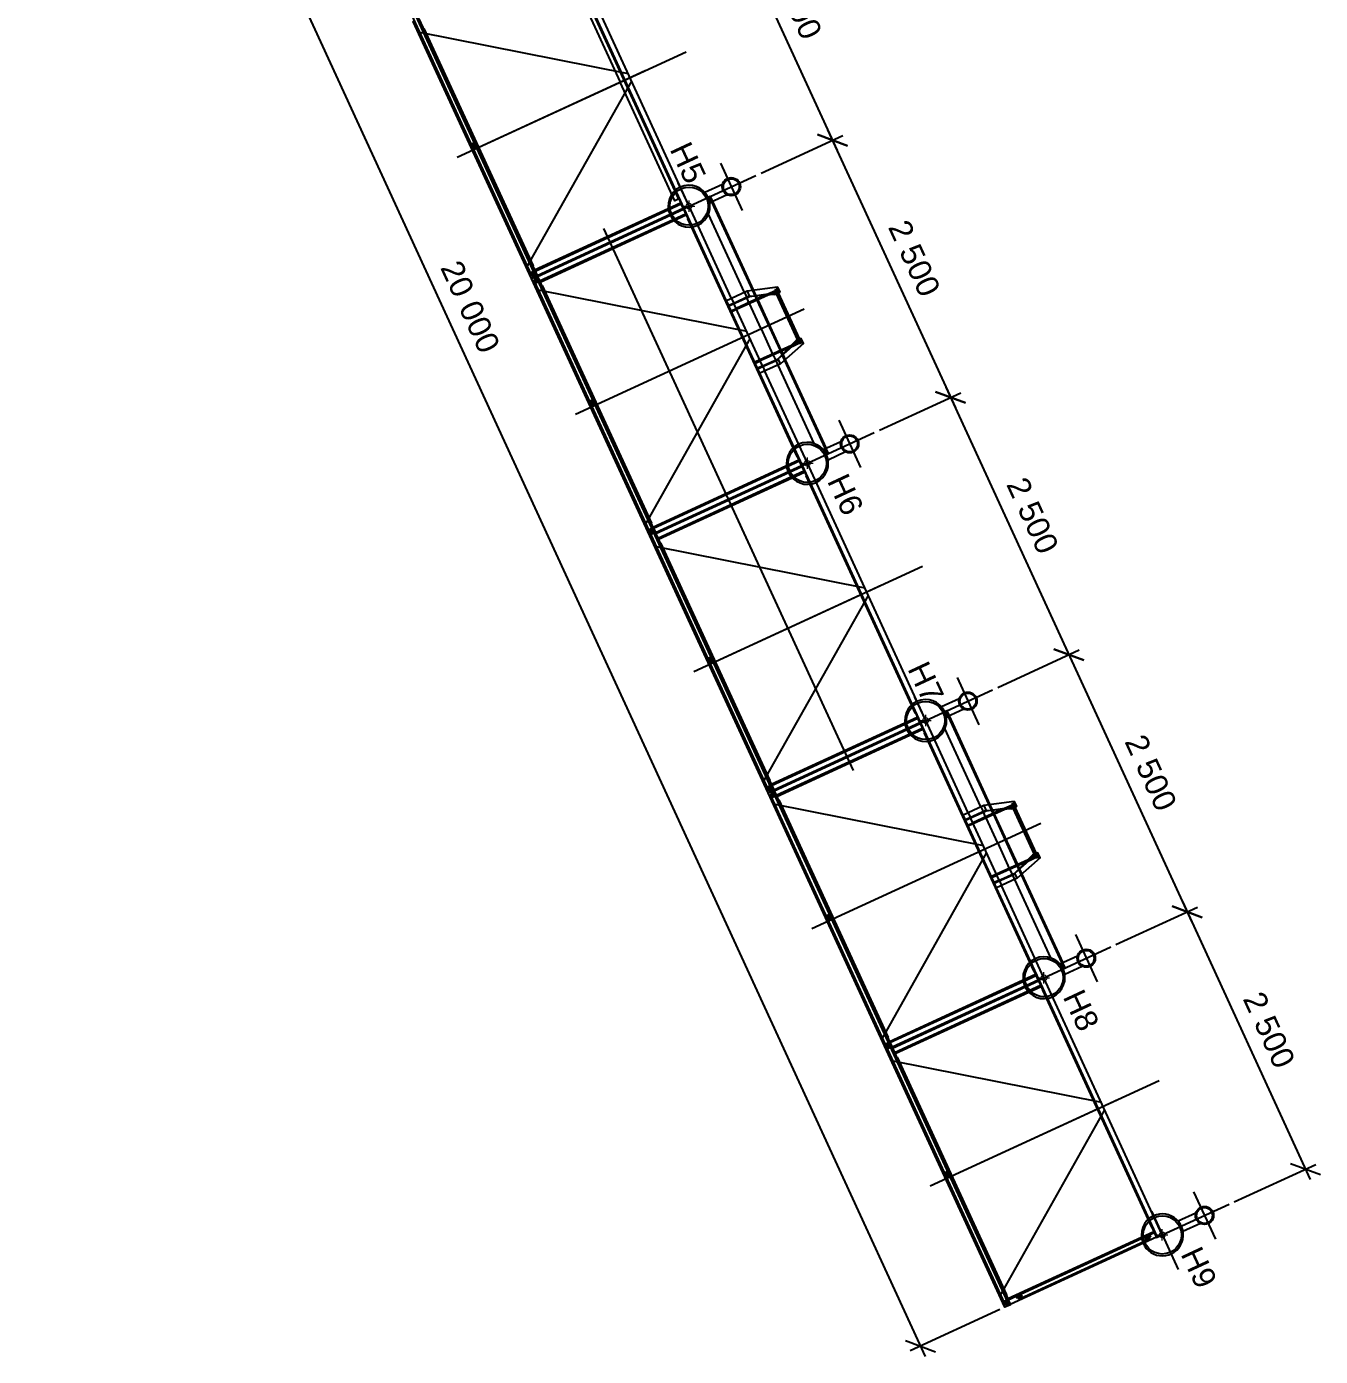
# Model space of a CAD drawing. Header units: metres. Extents: x -745703 to -745513, y -1028671 to -1027761.
# Drawn here: x -745531.49 to -745520.07, y -1028667.29 to -1028655.55 of the extents above; entities that cross this region are included whole.
import ezdxf

# ---------------------------------------------------------------- set-up
doc = ezdxf.new("R2010")
doc.units = ezdxf.units.M
doc.header["$LTSCALE"] = 0.05
doc.header["$PDMODE"] = 34
doc.header["$PDSIZE"] = 0.05
doc.layers.add('__Pomocná', color=2, linetype='Continuous', plot=False)
doc.layers.add('A_kóty', color=220, linetype='Continuous', lineweight=13)
doc.layers.add('bod-cislo', color=191, linetype='Continuous')
doc.layers.add('PROJEKT', color=253, linetype='Continuous')
doc.styles.add('arial', font='arial.ttf')
doc.dimstyles.new('jedna v 100_1', dxfattribs={"dimscale": 0.1, "dimtxt": 2, "dimasz": 2, "dimexe": 1, "dimexo": 0.5, "dimgap": 1.2, "dimtad": 1, "dimdec": 0, "dimlfac": 1000, "dimzin": 9, "dimlunit": 6, "dimtxsty": 'arial', "dimblk": 'OBLIQUE', "dimcen": 0, "dimdle": 1, "dimclrd": 220, "dimclre": 220, "dimclrt": 40, "dimazin": 2, "dimtfac": 0.6, "dimtdec": 0, "dimtmove": 0, "dimatfit": 0, "dimldrblk": 'sipka_koty', "dimfxl": 1, "dimlwd": -1, "dimarcsym": 0})

# ---------------------------------------------------------------- blocks, each defined once
blk = doc.blocks.new('_Oblique')
at = {"color": 0, "linetype": 'ByBlock', "lineweight": -2}
blk.add_line((-0.5, -0.5), (0.5, 0.5), dxfattribs=at)
blk = doc.blocks.new('*D80')
at = {"layer": 'Defpoints', "color": 0, "transparency": 16777216}
for p in [(-745531.212, -1028648.689), (-745522.854, -1028666.859), (-745523.599, -1028667.202)]:
    blk.add_point(p, dxfattribs=at)
at = {"layer": 'PROJEKT', "lineweight": -2, "transparency": 16777216}
for p, q in [((-745531.258, -1028648.71), (-745532.046, -1028649.072)), ((-745522.899, -1028666.879), (-745523.69, -1028667.243))]:
    blk.add_line(p, q, dxfattribs=at)
at = {"layer": 'PROJEKT', "transparency": 16777216}
blk.add_line((-745531.997, -1028648.94), (-745523.558, -1028667.292), dxfattribs=at)
at = {"layer": 'PROJEKT', "transparency": 16777216, "xscale": 0.2, "yscale": 0.2, "zscale": 0.2}
for p, rotation in [((-745531.955, -1028649.031), 114.6945154234718), ((-745523.599, -1028667.202), 294.6945154234718)]:
    blk.add_blockref('_Oblique', p, dxfattribs=dict(at, rotation=rotation))
at = {"layer": 'PROJEKT', "transparency": 16777216, "insert": (-745527.575, -1028658.023), "char_height": 0.2, "attachment_point": 5, "rotation": 294.6945, "style": 'arial'}
blk.add_mtext('20\xa0000', dxfattribs=at)
blk = doc.blocks.new('sipka_koty')
at = {"color": 220, "ltscale": 20}
for p, q in [((-1, 0.15), (-0.9, 0.15)), ((-1, 0.1), (-0.6, 0.1)), ((-1, 0.05), (-0.3, 0.05)), ((-1, 0), (0, 0)), ((-1, -0.05), (-0.3, -0.05)), ((-1, -0.1), (-0.6, -0.1)), ((-1, -0.15), (-0.9, -0.15))]:
    blk.add_line(p, q, dxfattribs=at)
at = {"layer": 'A_kóty', "ltscale": 20}
for p, q in [((0, 0), (-1, 0.167)), ((-1, 0.167), (-1, -0.167)), ((-1, -0.167), (0, 0))]:
    blk.add_line(p, q, dxfattribs=at)
blk = doc.blocks.new('A$Cea847e41')
at = {"layer": 'PROJEKT', "linetype": 'Continuous', "lineweight": 0}
blk.add_point((-745681.358, -1027764.287), dxfattribs=at)

msp = doc.modelspace()

# ---------------------------------------------------------------- linework, layer by layer
at = {"layer": 'PROJEKT'}
for p, q in [((-745525.4631, -1028654.1899), (-745524.3354, -1028656.6431)), ((-745526.7017, -1028654.9741), (-745525.7363, -1028657.0727)), ((-745527.9845, -1028655.5643), (-745527.0191, -1028657.6628)), ((-745525.007, -1028656.8418), (-745524.2863, -1028656.5105)), ((-745525.007, -1028656.8418), (-745524.2863, -1028656.5105)), ((-745524.4189, -1028656.4614), (-745523.2911, -1028658.9146)), ((-745527.5154, -1028656.5868), (-745527.5705, -1028656.6121)), ((-745527.5556, -1028656.5719), (-745527.5303, -1028656.627)), ((-745525.643, -1028657.1344), (-745525.738, -1028656.9278)), ((-745525.3476, -1028656.9435), (-745525.5021, -1028657.0145)), ((-745525.3058, -1028657.0343), (-745525.4603, -1028657.1054)), ((-745527.0077, -1028657.6972), (-745525.7176, -1028657.1038)), ((-745525.4436, -1028657.0977), (-745525.084, -1028657.8794)), ((-745525.4359, -1028657.0941), (-745525.0752, -1028657.8781)), ((-745526.9583, -1028657.8044), (-745525.6683, -1028657.211)), ((-745525.6569, -1028657.2453), (-745524.6915, -1028659.3439)), ((-745526.993, -1028657.7224), (-745527.0481, -1028657.7477)), ((-745527.0332, -1028657.7075), (-745527.0078, -1028657.7626)), ((-745526.9679, -1028657.7769), (-745527.023, -1028657.8022)), ((-745526.9828, -1028657.8171), (-745527.0081, -1028657.762)), ((-745526.9397, -1028657.8355), (-745525.9742, -1028659.934)), ((-745524.8625, -1028657.8485), (-745525.13, -1028657.8858)), ((-745524.8625, -1028657.8485), (-745524.8416, -1028657.894)), ((-745525.13, -1028657.8858), (-745525.1091, -1028657.9312)), ((-745525.1091, -1028657.9312), (-745524.8416, -1028657.894)), ((-745524.887, -1028657.9149), (-745525.1091, -1028657.9312)), ((-745525.0617, -1028657.9277), (-745525.0486, -1028657.9562)), ((-745525.0527, -1028657.927), (-745525.0409, -1028657.9526)), ((-745525.0444, -1028657.9653), (-745524.8397, -1028658.4104)), ((-745525.0367, -1028657.9617), (-745524.8319, -1028658.4069)), ((-745524.887, -1028657.9149), (-745524.8416, -1028657.894)), ((-745524.8734, -1028657.9086), (-745524.6853, -1028658.3174)), ((-745524.8552, -1028657.9002), (-745524.6672, -1028658.3091)), ((-745524.8559, -1028658.4817), (-745524.6535, -1028658.3028)), ((-745524.699, -1028658.3237), (-745524.8559, -1028658.4817)), ((-745524.699, -1028658.3237), (-745524.6535, -1028658.3028)), ((-745524.699, -1028658.3237), (-745524.6535, -1028658.3028)), ((-745524.699, -1028658.3237), (-745524.6535, -1028658.3028)), ((-745524.6327, -1028658.3482), (-745524.6535, -1028658.3028)), ((-745524.8355, -1028658.4195), (-745524.8224, -1028658.448)), ((-745524.6327, -1028658.3482), (-745524.835, -1028658.5271)), ((-745524.8278, -1028658.416), (-745524.816, -1028658.4415)), ((-745524.835, -1028658.5271), (-745524.8559, -1028658.4817)), ((-745524.835, -1028658.5271), (-745524.8559, -1028658.4817)), ((-745524.8001, -1028658.4963), (-745524.4405, -1028659.278)), ((-745524.7935, -1028658.4905), (-745524.4328, -1028659.2745)), ((-745523.9622, -1028659.113), (-745523.242, -1028658.7819)), ((-745523.9622, -1028659.113), (-745523.242, -1028658.7819)), ((-745523.3747, -1028658.7329), (-745522.2469, -1028661.186)), ((-745526.4705, -1028658.858), (-745526.5257, -1028658.8833)), ((-745526.5108, -1028658.8431), (-745526.4854, -1028658.8982)), ((-745524.3028, -1028659.2147), (-745524.4572, -1028659.2857)), ((-745525.9628, -1028659.9684), (-745524.6728, -1028659.3749)), ((-745524.261, -1028659.3055), (-745524.4154, -1028659.3765)), ((-745525.9135, -1028660.0756), (-745524.6235, -1028659.4822)), ((-745524.6121, -1028659.5165), (-745523.6466, -1028661.6151)), ((-745525.9481, -1028659.9936), (-745526.0032, -1028660.0189)), ((-745525.9884, -1028659.9787), (-745525.963, -1028660.0338)), ((-745525.8948, -1028660.1066), (-745524.9294, -1028662.2052)), ((-745522.3304, -1028661.0043), (-745521.2026, -1028663.4575)), ((-745525.4257, -1028661.1292), (-745525.4808, -1028661.1545)), ((-745525.4659, -1028661.1143), (-745525.4406, -1028661.1694)), ((-745522.9174, -1028661.3842), (-745522.1978, -1028661.0534)), ((-745522.9174, -1028661.3842), (-745522.1978, -1028661.0534)), ((-745523.5533, -1028661.6768), (-745523.6483, -1028661.4702)), ((-745523.258, -1028661.4858), (-745523.4124, -1028661.5569)), ((-745523.2162, -1028661.5767), (-745523.3706, -1028661.6477)), ((-745524.918, -1028662.2396), (-745523.6279, -1028661.6461)), ((-745523.3539, -1028661.6401), (-745522.9943, -1028662.4217)), ((-745523.3462, -1028661.6365), (-745522.9855, -1028662.4205)), ((-745524.8687, -1028662.3468), (-745523.5786, -1028661.7533)), ((-745523.5672, -1028661.7877), (-745522.6018, -1028663.8863)), ((-745524.9033, -1028662.2648), (-745524.9584, -1028662.2901)), ((-745524.9435, -1028662.2499), (-745524.9182, -1028662.305)), ((-745524.8782, -1028662.3193), (-745524.9333, -1028662.3446)), ((-745524.8931, -1028662.3595), (-745524.9185, -1028662.3044)), ((-745524.85, -1028662.3778), (-745523.8846, -1028664.4764)), ((-745522.7729, -1028662.3909), (-745523.0404, -1028662.4282)), ((-745523.0404, -1028662.4282), (-745523.0195, -1028662.4736)), ((-745523.0195, -1028662.4736), (-745522.752, -1028662.4364)), ((-745522.7974, -1028662.4573), (-745522.752, -1028662.4364)), ((-745522.7729, -1028662.3909), (-745522.752, -1028662.4364)), ((-745522.7974, -1028662.4573), (-745523.0195, -1028662.4736)), ((-745522.9721, -1028662.4701), (-745522.959, -1028662.4986)), ((-745522.963, -1028662.4694), (-745522.9512, -1028662.495)), ((-745522.9548, -1028662.5077), (-745522.75, -1028662.9528)), ((-745522.9471, -1028662.5041), (-745522.7423, -1028662.9493)), ((-745522.7838, -1028662.451), (-745522.5957, -1028662.8598)), ((-745522.7656, -1028662.4426), (-745522.5775, -1028662.8514)), ((-745522.7662, -1028663.0241), (-745522.5639, -1028662.8452)), ((-745522.6093, -1028662.8661), (-745522.7662, -1028663.0241)), ((-745522.543, -1028662.8906), (-745522.7453, -1028663.0695)), ((-745522.6093, -1028662.8661), (-745522.5639, -1028662.8452)), ((-745522.6093, -1028662.8661), (-745522.5639, -1028662.8452)), ((-745522.6093, -1028662.8661), (-745522.5639, -1028662.8452)), ((-745522.543, -1028662.8906), (-745522.5639, -1028662.8452)), ((-745522.7453, -1028663.0695), (-745522.7662, -1028663.0241)), ((-745522.7453, -1028663.0695), (-745522.7662, -1028663.0241)), ((-745522.7458, -1028662.9619), (-745522.7327, -1028662.9904)), ((-745522.7381, -1028662.9583), (-745522.7263, -1028662.9839)), ((-745522.7105, -1028663.0387), (-745522.3509, -1028663.8204)), ((-745522.7038, -1028663.0328), (-745522.3432, -1028663.8169)), ((-745521.8726, -1028663.6554), (-745521.1535, -1028663.3249)), ((-745521.8726, -1028663.6554), (-745521.1535, -1028663.3249)), ((-745521.2862, -1028663.2758), (-745520.1584, -1028665.729)), ((-745524.3809, -1028663.4004), (-745524.436, -1028663.4257)), ((-745524.4211, -1028663.3855), (-745524.3958, -1028663.4406)), ((-745522.2131, -1028663.757), (-745522.3676, -1028663.8281)), ((-745522.1713, -1028663.8479), (-745522.3258, -1028663.9189)), ((-745523.8732, -1028664.5108), (-745522.5831, -1028663.9173)), ((-745523.8238, -1028664.618), (-745522.5338, -1028664.0245)), ((-745522.5224, -1028664.0589), (-745521.557, -1028666.1575)), ((-745523.8585, -1028664.536), (-745523.9136, -1028664.5613)), ((-745523.8987, -1028664.5211), (-745523.8734, -1028664.5762)), ((-745523.8052, -1028664.649), (-745522.8397, -1028666.7476)), ((-745520.8277, -1028665.9266), (-745520.1093, -1028665.5963)), ((-745523.3361, -1028665.6716), (-745523.3912, -1028665.6969)), ((-745523.3763, -1028665.6567), (-745523.3509, -1028665.7118)), ((-745521.1683, -1028666.0282), (-745521.3228, -1028666.0993)), ((-745522.8283, -1028666.782), (-745521.5383, -1028666.1885)), ((-745521.1265, -1028666.1191), (-745521.281, -1028666.1901)), ((-745521.5622, -1028666.2315), (-745521.6173, -1028666.2568)), ((-745521.6024, -1028666.2166), (-745521.5771, -1028666.2717)), ((-745522.6978, -1028666.7539), (-745522.7529, -1028666.7792)), ((-745522.738, -1028666.739), (-745522.7127, -1028666.7941)), ((-745522.8136, -1028666.8072), (-745522.8687, -1028666.8325)), ((-745522.8539, -1028666.7923), (-745522.8285, -1028666.8474))]:
    msp.add_line(p, q, dxfattribs=at)
at = {"layer": 'PROJEKT', "ltscale": 0.1}
for p, q in [((-745525.6866, -1028657.1544), (-745526.7314, -1028654.8832)), ((-745526.9894, -1028657.7537), (-745528.0342, -1028655.4825)), ((-745525.3661, -1028656.7538), (-745525.1739, -1028657.1717)), ((-745525.643, -1028657.1344), (-745525.0525, -1028656.8627)), ((-745527.0031, -1028657.7072), (-745525.713, -1028657.1137)), ((-745525.3117, -1028657.9693), (-745525.6866, -1028657.1544)), ((-745525.4645, -1028657.0522), (-745525.4436, -1028657.0977)), ((-745525.4567, -1028657.0487), (-745525.4359, -1028657.0941)), ((-745526.9629, -1028657.7944), (-745525.6729, -1028657.201)), ((-745525.9445, -1028660.0249), (-745526.9894, -1028657.7537)), ((-745525.2681, -1028657.9493), (-745525.2472, -1028657.9947)), ((-745525.2574, -1028657.9928), (-745525.1116, -1028657.9257)), ((-745525.1545, -1028657.897), (-745525.1336, -1028657.9425)), ((-745525.084, -1028657.8794), (-745525.0617, -1028657.9277)), ((-745525.0752, -1028657.8781), (-745525.0527, -1028657.927)), ((-745524.8827, -1028657.8645), (-745524.6576, -1028658.3537)), ((-745525.0375, -1028658.5653), (-745525.2908, -1028658.0148)), ((-745524.8224, -1028658.448), (-745524.8001, -1028658.4963)), ((-745524.816, -1028658.4415), (-745524.7935, -1028658.4905)), ((-745524.9992, -1028658.5542), (-745524.8534, -1028658.4872)), ((-745524.9939, -1028658.5452), (-745524.973, -1028658.5907)), ((-745524.8804, -1028658.493), (-745524.8595, -1028658.5384)), ((-745524.6418, -1028659.4256), (-745525.0166, -1028658.6107)), ((-745524.3213, -1028659.025), (-745524.129, -1028659.4429)), ((-745524.5982, -1028659.4056), (-745524.0076, -1028659.1339)), ((-745525.9582, -1028659.9784), (-745524.6682, -1028659.3849)), ((-745524.4196, -1028659.3234), (-745524.4405, -1028659.278)), ((-745524.4119, -1028659.3199), (-745524.4328, -1028659.2745)), ((-745525.9181, -1028660.0656), (-745524.6281, -1028659.4722)), ((-745523.5969, -1028661.6968), (-745524.6418, -1028659.4256)), ((-745524.8997, -1028662.2961), (-745525.9445, -1028660.0249)), ((-745523.2765, -1028661.2962), (-745523.0842, -1028661.7141)), ((-745523.5533, -1028661.6768), (-745522.9628, -1028661.4051)), ((-745523.3748, -1028661.5946), (-745523.3539, -1028661.6401)), ((-745523.3671, -1028661.5911), (-745523.3462, -1028661.6365)), ((-745524.9134, -1028662.2496), (-745523.6234, -1028661.6561)), ((-745523.2221, -1028662.5117), (-745523.5969, -1028661.6968)), ((-745524.8733, -1028662.3368), (-745523.5832, -1028661.7434)), ((-745523.8549, -1028664.5673), (-745524.8997, -1028662.2961)), ((-745523.0649, -1028662.4394), (-745523.044, -1028662.4848)), ((-745522.9943, -1028662.4217), (-745522.9721, -1028662.4701)), ((-745522.9855, -1028662.4205), (-745522.963, -1028662.4694)), ((-745522.793, -1028662.4069), (-745522.568, -1028662.8961)), ((-745522.9479, -1028663.1077), (-745523.2012, -1028662.5572)), ((-745523.1784, -1028662.4917), (-745523.1575, -1028662.5371)), ((-745523.1678, -1028662.5352), (-745523.022, -1028662.4681)), ((-745522.7327, -1028662.9904), (-745522.7105, -1028663.0387)), ((-745522.7263, -1028662.9839), (-745522.7038, -1028663.0328)), ((-745522.9095, -1028663.0966), (-745522.7637, -1028663.0296)), ((-745522.9043, -1028663.0876), (-745522.8834, -1028663.1331)), ((-745522.7907, -1028663.0354), (-745522.7698, -1028663.0808)), ((-745522.5521, -1028663.968), (-745522.927, -1028663.1531)), ((-745522.2316, -1028663.5674), (-745522.0394, -1028663.9853)), ((-745522.5085, -1028663.948), (-745521.918, -1028663.6763)), ((-745522.33, -1028663.8658), (-745522.3509, -1028663.8204)), ((-745522.3223, -1028663.8623), (-745522.3432, -1028663.8169)), ((-745523.8686, -1028664.5208), (-745522.5785, -1028663.9273)), ((-745521.5073, -1028666.2392), (-745522.5521, -1028663.968)), ((-745523.8284, -1028664.608), (-745522.5384, -1028664.0146)), ((-745522.81, -1028666.8385), (-745523.8549, -1028664.5673)), ((-745521.1868, -1028665.8386), (-745520.9946, -1028666.2565)), ((-745521.4637, -1028666.2192), (-745520.8732, -1028665.9475)), ((-745521.5598, -1028666.0102), (-745521.3237, -1028666.5235)), ((-745522.8237, -1028666.792), (-745521.5337, -1028666.1985))]:
    msp.add_line(p, q, dxfattribs=at)
at = {"layer": 'PROJEKT', "ltscale": 0.3}
for p, q in [((-745526.1784, -1028655.9664), (-745528.0356, -1028655.5984)), ((-745527.6916, -1028656.7009), (-745525.6698, -1028655.7708)), ((-745527.6916, -1028656.7009), (-745526.0291, -1028655.9361)), ((-745527.0783, -1028657.6794), (-745526.1493, -1028656.0297)), ((-745526.9907, -1028657.8696), (-745525.1336, -1028658.2376)), ((-745526.6468, -1028658.9721), (-745524.6249, -1028658.042)), ((-745525.1045, -1028658.3009), (-745526.0334, -1028659.9506)), ((-745524.0887, -1028660.5088), (-745525.9459, -1028660.1408)), ((-745525.602, -1028661.2433), (-745523.5801, -1028660.3132)), ((-745525.602, -1028661.2433), (-745523.9395, -1028660.4785)), ((-745524.9886, -1028662.2218), (-745524.0597, -1028660.5721)), ((-745524.9011, -1028662.412), (-745523.0439, -1028662.78)), ((-745524.5572, -1028663.5145), (-745522.5353, -1028662.5844)), ((-745523.0148, -1028662.8433), (-745523.9438, -1028664.493)), ((-745521.9991, -1028665.0512), (-745523.8563, -1028664.6832)), ((-745523.5123, -1028665.7857), (-745521.4905, -1028664.8555)), ((-745523.5123, -1028665.7857), (-745521.8498, -1028665.0209)), ((-745522.8989, -1028666.7642), (-745521.97, -1028665.1145))]:
    msp.add_line(p, q, dxfattribs=at)
at = {"layer": 'PROJEKT', "ltscale": 0.5}
msp.add_line((-745524.1919, -1028662.1191), (-745526.3944, -1028657.3314), dxfattribs=at)
at = {"layer": 'PROJEKT'}
for points in [[(-745527.0341, -1028657.7413), (-745529.0987, -1028653.2534)], [(-745527.0069, -1028657.7288), (-745529.0715, -1028653.2409)], [(-745526.2154, -1028656.0218), (-745526.6981, -1028654.9725), (-745526.7344, -1028654.9892), (-745526.2517, -1028656.0385)], [(-745528.0392, -1028655.4848), (-745528.0278, -1028655.4796), (-745526.983, -1028657.7508), (-745527.033, -1028657.7738), (-745528.0778, -1028655.5026), (-745528.0664, -1028655.4974)], [(-745527.9845, -1028655.5643), (-745527.9881, -1028655.5659), (-745528.0048, -1028655.5296)], [(-745527.5054, -1028656.6152), (-745527.9881, -1028655.5659), (-745527.9845, -1028655.5643)], [(-745526.2154, -1028656.0218), (-745525.7327, -1028657.0711), (-745525.769, -1028657.0878), (-745526.2517, -1028656.0385)], [(-745527.5054, -1028656.6152), (-745527.0227, -1028657.6645), (-745527.0191, -1028657.6628)], [(-745525.2681, -1028657.9493), (-745525.643, -1028657.1344), (-745525.693, -1028657.1574), (-745524.6481, -1028659.4286), (-745524.5982, -1028659.4056), (-745524.973, -1028658.5907)], [(-745526.96, -1028657.8008), (-745525.67, -1028657.2073), (-745525.6532, -1028657.2437), (-745525.6569, -1028657.2453)], [(-745525.1705, -1028658.293), (-745525.6532, -1028657.2437), (-745525.6569, -1028657.2453)], [(-745527.0191, -1028657.6628), (-745527.0227, -1028657.6645), (-745527.006, -1028657.7009)], [(-745525.9768, -1028660.0398), (-745525.9881, -1028660.045), (-745527.033, -1028657.7738), (-745527.008, -1028657.7623)], [(-745524.9445, -1028662.2837), (-745527.0091, -1028657.7958)], [(-745527.008, -1028657.7623), (-745526.983, -1028657.7508), (-745525.9382, -1028660.022), (-745525.9495, -1028660.0272)], [(-745524.9172, -1028662.2712), (-745526.9818, -1028657.7833)], [(-745525.13, -1028657.8858), (-745525.3181, -1028657.9723), (-745525.2972, -1028658.0177), (-745525.1091, -1028657.9312)], [(-745524.9725, -1028657.9211), (-745525.2271, -1028658.0383)], [(-745524.944, -1028657.9191), (-745525.223, -1028658.0474)], [(-745525.1136, -1028657.9861), (-745525.1336, -1028657.9425)], [(-745524.9939, -1028658.5452), (-745525.2472, -1028657.9947)], [(-745525.007, -1028658.2177), (-745525.1094, -1028657.9951)], [(-745525.1705, -1028658.293), (-745524.6878, -1028659.3422), (-745524.6915, -1028659.3439)], [(-745525.007, -1028658.2177), (-745524.9046, -1028658.4403)], [(-745524.7392, -1028658.3642), (-745525.0182, -1028658.4925)], [(-745524.7593, -1028658.3845), (-745525.014, -1028658.5016)], [(-745524.835, -1028658.5271), (-745525.023, -1028658.6136), (-745525.0439, -1028658.5682), (-745524.8559, -1028658.4817)], [(-745524.9004, -1028658.4494), (-745524.8804, -1028658.493)], [(-745525.9611, -1028659.972), (-745524.6711, -1028659.3786), (-745524.6878, -1028659.3422), (-745524.6915, -1028659.3439)], [(-745525.9495, -1028660.0272), (-745525.9382, -1028660.022), (-745524.8933, -1028662.2932), (-745524.9433, -1028662.3162), (-745525.9881, -1028660.045), (-745525.9768, -1028660.0398)], [(-745525.8948, -1028660.1066), (-745525.8985, -1028660.1083), (-745525.9152, -1028660.072)], [(-745525.4157, -1028661.1576), (-745525.8985, -1028660.1083), (-745525.8948, -1028660.1066)], [(-745525.4157, -1028661.1576), (-745524.933, -1028662.2069), (-745524.9294, -1028662.2052)], [(-745523.1784, -1028662.4917), (-745523.5533, -1028661.6768), (-745523.6033, -1028661.6997), (-745522.5585, -1028663.9709), (-745522.5085, -1028663.948), (-745522.8834, -1028663.1331)], [(-745524.8703, -1028662.3432), (-745523.5803, -1028661.7497), (-745523.5636, -1028661.7861), (-745523.5672, -1028661.7877)], [(-745523.0809, -1028662.8353), (-745523.5636, -1028661.7861), (-745523.5672, -1028661.7877)], [(-745524.9294, -1028662.2052), (-745524.933, -1028662.2069), (-745524.9163, -1028662.2432)], [(-745523.8871, -1028664.5822), (-745523.8985, -1028664.5874), (-745524.9433, -1028662.3162), (-745524.9183, -1028662.3047)], [(-745524.9183, -1028662.3047), (-745524.8933, -1028662.2932), (-745523.8485, -1028664.5644), (-745523.8599, -1028664.5696)], [(-745522.8548, -1028666.8261), (-745524.9194, -1028662.3382)], [(-745522.8276, -1028666.8136), (-745524.8922, -1028662.3257)], [(-745523.0404, -1028662.4282), (-745523.2284, -1028662.5147), (-745523.2075, -1028662.5601), (-745523.0195, -1028662.4736)], [(-745522.9043, -1028663.0876), (-745523.1575, -1028662.5371)], [(-745522.8828, -1028662.4635), (-745523.1375, -1028662.5807)], [(-745522.8543, -1028662.4614), (-745523.1333, -1028662.5898)], [(-745523.0239, -1028662.5285), (-745523.044, -1028662.4848)], [(-745522.9174, -1028662.7601), (-745523.0197, -1028662.5375)], [(-745522.9174, -1028662.7601), (-745522.815, -1028662.9827)], [(-745523.0809, -1028662.8353), (-745522.5982, -1028663.8846), (-745522.6018, -1028663.8863)], [(-745522.6495, -1028662.9066), (-745522.9285, -1028663.0349)], [(-745522.7453, -1028663.0695), (-745522.9334, -1028663.156), (-745522.9542, -1028663.1106), (-745522.7662, -1028663.0241)], [(-745522.6697, -1028662.9269), (-745522.9243, -1028663.044)], [(-745522.8108, -1028662.9918), (-745522.7907, -1028663.0354)], [(-745523.8715, -1028664.5144), (-745522.5814, -1028663.921), (-745522.5982, -1028663.8846), (-745522.6018, -1028663.8863)], [(-745523.8599, -1028664.5696), (-745523.8485, -1028664.5644), (-745522.8037, -1028666.8356), (-745522.8536, -1028666.8586), (-745523.8985, -1028664.5874), (-745523.8871, -1028664.5822)], [(-745523.8052, -1028664.649), (-745523.8088, -1028664.6507), (-745523.8255, -1028664.6144)], [(-745523.3261, -1028665.7), (-745523.8088, -1028664.6507), (-745523.8052, -1028664.649)], [(-745523.3261, -1028665.7), (-745522.8434, -1028666.7493), (-745522.8397, -1028666.7476)], [(-745522.8397, -1028666.7476), (-745522.8434, -1028666.7493), (-745522.8267, -1028666.7856)]]:
    msp.add_lwpolyline(points, dxfattribs=at)
for points in [[(-745525.643, -1028657.1344), (-745526.6878, -1028654.8632), (-745526.7378, -1028654.8862), (-745525.693, -1028657.1574)], [(-745527.006, -1028657.7009), (-745526.9851, -1028657.7463), (-745525.695, -1028657.1528), (-745525.7159, -1028657.1074)], [(-745526.96, -1028657.8008), (-745526.9809, -1028657.7554), (-745525.6909, -1028657.1619), (-745525.67, -1028657.2073)], [(-745525.9611, -1028659.972), (-745525.9403, -1028660.0175), (-745524.6502, -1028659.424), (-745524.6711, -1028659.3786)], [(-745525.9152, -1028660.072), (-745525.9361, -1028660.0266), (-745524.646, -1028659.4331), (-745524.6251, -1028659.4785)], [(-745523.5533, -1028661.6768), (-745524.5982, -1028659.4056), (-745524.6481, -1028659.4286), (-745523.6033, -1028661.6997)], [(-745524.9163, -1028662.2432), (-745524.8954, -1028662.2887), (-745523.6054, -1028661.6952), (-745523.6263, -1028661.6498)], [(-745524.8703, -1028662.3432), (-745524.8912, -1028662.2978), (-745523.6012, -1028661.7043), (-745523.5803, -1028661.7497)], [(-745523.8715, -1028664.5144), (-745523.8506, -1028664.5599), (-745522.5606, -1028663.9664), (-745522.5814, -1028663.921)], [(-745521.4637, -1028666.2192), (-745522.5085, -1028663.948), (-745522.5585, -1028663.9709), (-745521.5136, -1028666.2421)], [(-745523.8255, -1028664.6144), (-745523.8464, -1028664.5689), (-745522.5564, -1028663.9755), (-745522.5355, -1028664.0209)], [(-745522.8267, -1028666.7856), (-745522.8058, -1028666.8311), (-745521.5157, -1028666.2376), (-745521.5366, -1028666.1922)]]:
    msp.add_lwpolyline(points, close=True, dxfattribs=at)
at = {"layer": 'PROJEKT', "ltscale": 0.1}
for points in [[(-745525.4567, -1028657.0487), (-745525.4749, -1028657.0571)], [(-745524.9725, -1028657.9211), (-745524.8542, -1028657.8667), (-745524.85, -1028657.8758), (-745524.944, -1028657.9191)], [(-745525.223, -1028658.0474), (-745525.2666, -1028658.0675), (-745525.2708, -1028658.0584), (-745525.2271, -1028658.0383)], [(-745524.7593, -1028658.3845), (-745524.641, -1028658.33), (-745524.6452, -1028658.321), (-745524.7392, -1028658.3642)], [(-745525.0182, -1028658.4925), (-745525.0618, -1028658.5126), (-745525.0576, -1028658.5217), (-745525.014, -1028658.5016)], [(-745524.4119, -1028659.3199), (-745524.4301, -1028659.3282)], [(-745523.3671, -1028661.5911), (-745523.3853, -1028661.5994)], [(-745522.8828, -1028662.4635), (-745522.7645, -1028662.4091), (-745522.7603, -1028662.4182), (-745522.8543, -1028662.4614)], [(-745523.1333, -1028662.5898), (-745523.1769, -1028662.6098), (-745523.1811, -1028662.6008), (-745523.1375, -1028662.5807)], [(-745522.6697, -1028662.9269), (-745522.5514, -1028662.8724), (-745522.5555, -1028662.8633), (-745522.6495, -1028662.9066)], [(-745522.9285, -1028663.0349), (-745522.9721, -1028663.055), (-745522.9679, -1028663.0641), (-745522.9243, -1028663.044)], [(-745522.3223, -1028663.8623), (-745522.3404, -1028663.8706)]]:
    msp.add_lwpolyline(points, dxfattribs=at)
at = {"layer": 'PROJEKT'}
for points in [[(-745525.1545, -1028657.897), (-745525.4724, -1028657.206, 0.1397274), (-745525.4603, -1028657.1054), (-745525.4359, -1028657.0941)], [(-745524.8595, -1028658.5384), (-745524.5416, -1028659.2294, -0.1397274), (-745524.4572, -1028659.2857), (-745524.4328, -1028659.2745)], [(-745523.0649, -1028662.4394), (-745523.3828, -1028661.7484, 0.1397274), (-745523.3706, -1028661.6477), (-745523.3462, -1028661.6365)], [(-745522.7698, -1028663.0808), (-745522.4519, -1028663.7718, -0.1397274), (-745522.3676, -1028663.8281), (-745522.3432, -1028663.8169)], [(-745521.5835, -1028666.2578, 1), (-745521.596, -1028666.2305), (-745522.7316, -1028666.7529, 1), (-745522.7191, -1028666.7802), (-745521.5835, -1028666.2578)]]:
    msp.add_lwpolyline(points, format="xyb", dxfattribs=at)
at = {"layer": 'PROJEKT', "ltscale": 0.05}
for points in [[(-745524.887, -1028657.9149), (-745524.8881, -1028657.9126, -0.4142136), (-745524.8864, -1028657.908), (-745524.8559, -1028657.894, 0.4142136), (-745524.8525, -1028657.8847), (-745524.8665, -1028657.8542, -0.4142136), (-745524.8648, -1028657.8496), (-745524.8625, -1028657.8485), (-745524.8416, -1028657.894)], [(-745525.3181, -1028657.9723), (-745525.3158, -1028657.9712, -0.4142136), (-745525.3112, -1028657.9729), (-745525.2972, -1028658.0034, 0.4142136), (-745525.2879, -1028658.0068), (-745525.2574, -1028657.9928, -0.4142136), (-745525.2528, -1028657.9945), (-745525.2517, -1028657.9968), (-745525.2972, -1028658.0177)], [(-745524.699, -1028658.3237), (-745524.6979, -1028658.326, 0.4142136), (-745524.6933, -1028658.3277), (-745524.6629, -1028658.3137, -0.4142136), (-745524.6536, -1028658.3171), (-745524.6396, -1028658.3475, 0.4142136), (-745524.6349, -1028658.3493), (-745524.6327, -1028658.3482), (-745524.6535, -1028658.3028)], [(-745525.023, -1028658.6136), (-745525.0207, -1028658.6126, 0.4142136), (-745525.019, -1028658.608), (-745525.033, -1028658.5775, -0.4142136), (-745525.0296, -1028658.5682), (-745524.9992, -1028658.5542, 0.4142136), (-745524.9974, -1028658.5496), (-745524.9985, -1028658.5473), (-745525.0439, -1028658.5682)], [(-745522.7974, -1028662.4573), (-745522.7984, -1028662.455, -0.4142136), (-745522.7967, -1028662.4503), (-745522.7663, -1028662.4363, 0.4142136), (-745522.7628, -1028662.4271), (-745522.7768, -1028662.3966, -0.4142136), (-745522.7751, -1028662.392), (-745522.7729, -1028662.3909), (-745522.752, -1028662.4364)], [(-745523.2284, -1028662.5147), (-745523.2261, -1028662.5136, -0.4142136), (-745523.2215, -1028662.5153), (-745523.2075, -1028662.5458, 0.4142136), (-745523.1982, -1028662.5492), (-745523.1678, -1028662.5352, -0.4142136), (-745523.1631, -1028662.5369), (-745523.1621, -1028662.5392), (-745523.2075, -1028662.5601)], [(-745522.6093, -1028662.8661), (-745522.6083, -1028662.8683, 0.4142136), (-745522.6036, -1028662.8701), (-745522.5732, -1028662.8561, -0.4142136), (-745522.5639, -1028662.8595), (-745522.5499, -1028662.8899, 0.4142136), (-745522.5453, -1028662.8916), (-745522.543, -1028662.8906), (-745522.5639, -1028662.8452)], [(-745522.9334, -1028663.156), (-745522.9311, -1028663.155, 0.4142136), (-745522.9294, -1028663.1504), (-745522.9434, -1028663.1199, -0.4142136), (-745522.9399, -1028663.1106), (-745522.9095, -1028663.0966, 0.4142136), (-745522.9078, -1028663.092), (-745522.9088, -1028663.0897), (-745522.9542, -1028663.1106)]]:
    msp.add_lwpolyline(points, format="xyb", close=True, dxfattribs=at)
for centre in [(-745527.5429, -1028656.5995), (-745526.4981, -1028658.8707), (-745525.9757, -1028660.0063), (-745525.4533, -1028661.1419), (-745524.4084, -1028663.413), (-745523.886, -1028664.5486), (-745523.3636, -1028665.6842)]:
    msp.add_circle(centre, 0.015, dxfattribs=at)
at = {"layer": 'PROJEKT'}
for centre in [(-745525.27, -1028656.9628), (-745524.2252, -1028659.234), (-745523.1803, -1028661.5052), (-745522.1355, -1028663.7764), (-745521.0907, -1028666.0476)]:
    msp.add_circle(centre, 0.08, dxfattribs=at)
at = {"layer": 'PROJEKT', "ltscale": 0.1}
for centre, radius in [((-745525.27, -1028656.9628), 0.07), ((-745525.643, -1028657.1344), 0.169), ((-745524.5982, -1028659.4056), 0.169), ((-745524.2252, -1028659.234), 0.07), ((-745523.1803, -1028661.5052), 0.07), ((-745523.5533, -1028661.6768), 0.169), ((-745522.1355, -1028663.7764), 0.07), ((-745522.5085, -1028663.948), 0.169), ((-745521.4637, -1028666.2192), 0.169), ((-745521.0907, -1028666.0476), 0.07)]:
    msp.add_circle(centre, radius, dxfattribs=at)
for centre, end in [((-745525.643, -1028657.1344), 294.70407), ((-745524.5982, -1028659.4056), 294.70407), ((-745523.5533, -1028661.6768), 294.70407), ((-745522.5085, -1028663.948), 294.70407), ((-745521.4637, -1028666.2192), 203.15535)]:
    msp.add_arc(centre, 0.185, 114.70407, end, dxfattribs=at)
at = {"layer": 'PROJEKT'}
for centre, radius, start, end in [((-745525.643, -1028657.1344), 0.185, 294.70407, 114.70407), ((-745525.643, -1028657.1344), 0.185, 9.02503, 24.70546), ((-745527.0205, -1028657.7351), 0.015, 204.70407, 24.70407), ((-745526.9954, -1028657.7896), 0.015, 24.70407, 204.70407), ((-745524.5982, -1028659.4056), 0.185, 294.70407, 114.70407), ((-745524.5982, -1028659.4056), 0.185, 24.70268, 40.38311), ((-745523.5533, -1028661.6768), 0.185, 294.70407, 114.70407), ((-745523.5533, -1028661.6768), 0.185, 9.02503, 24.70546), ((-745524.9309, -1028662.2775), 0.015, 204.70407, 24.70407), ((-745524.9058, -1028662.332), 0.015, 24.70407, 204.70407), ((-745522.5085, -1028663.948), 0.185, 294.70407, 114.70407), ((-745522.5085, -1028663.948), 0.185, 24.70268, 40.38311), ((-745521.4637, -1028666.2192), 0.185, 203.15535, 114.70407), ((-745522.8412, -1028666.8198), 0.015, 204.70407, 24.70407)]:
    msp.add_arc(centre, radius, start, end, dxfattribs=at)
at = {"layer": 'PROJEKT', "ltscale": 0.05}
for centre, start, end in [((-745527.0205, -1028657.7351), 24.70407, 204.70407), ((-745526.9954, -1028657.7896), 204.70407, 24.70407), ((-745524.9309, -1028662.2775), 24.70407, 204.70407), ((-745524.9058, -1028662.332), 204.70407, 24.70407), ((-745521.5898, -1028666.2441), 114.70407, 294.70407), ((-745522.7254, -1028666.7666), 294.70407, 114.70407), ((-745522.8412, -1028666.8198), 24.70407, 204.70407)]:
    msp.add_arc(centre, 0.015, start, end, dxfattribs=at)

# ---------------------------------------------------------------- block references
at = {"layer": '__Pomocná', "xscale": 0.2, "yscale": 0.2, "zscale": 0.2, "rotation": 344.5941838239941}
for p in [(-547142.1348, -870108.7557), (-547141.0899, -870111.0269), (-547140.0451, -870113.2981), (-547139.0003, -870115.5693), (-547137.9554, -870117.8405)]:
    msp.add_blockref('A$Cea847e41', p, dxfattribs=at)
at = {"layer": 'PROJEKT'}
for p, xscale, yscale, zscale, rotation in [((-745524.3771, -1028656.5522), 0.2000000000000001, 0.2000000000000001, 0.2000000000000001, 114.6892727909695), ((-745524.3771, -1028656.5522), 0.2, 0.2, 0.2, 294.6892727909696), ((-745523.3329, -1028658.8237), 0.2000000000000001, 0.2000000000000001, 0.2000000000000001, 114.6892727909695), ((-745523.3329, -1028658.8237), 0.2, 0.2, 0.2, 294.6892727909696), ((-745522.2886, -1028661.0952), 0.2000000000000001, 0.2000000000000001, 0.2000000000000001, 114.6892727909695), ((-745522.2886, -1028661.0952), 0.2, 0.2, 0.2, 294.6892727909696), ((-745521.2444, -1028663.3666), 0.2000000000000001, 0.2000000000000001, 0.2000000000000001, 114.6892727909695), ((-745521.2444, -1028663.3666), 0.2, 0.2, 0.2, 294.6892727909696), ((-745520.2002, -1028665.6381), 0.2, 0.2, 0.2, 294.6892727909696)]:
    msp.add_blockref('_Oblique', p, dxfattribs=dict(at, xscale=xscale, yscale=yscale, zscale=zscale, rotation=rotation))

# ---------------------------------------------------------------- texts
at = {"layer": 'bod-cislo', "char_height": 0.2, "attachment_point": 1, "rotation": 295, "style": 'arial'}
for s, insert in [('H5', (-745525.6355, -1028656.5461, 3.48)), ('H6', (-745524.2457, -1028659.4764, 3.48)), ('H7', (-745523.5359, -1028661.134, 3.48)), ('H8', (-745522.164, -1028664.0314, 3.48)), ('H9', (-745521.124, -1028666.3028, 3.48))]:
    msp.add_mtext_dynamic_manual_height_columns(s, width=1.220188, gutter_width=0.14, heights=[0], dxfattribs=dict(at, insert=insert))
at = {"layer": 'PROJEKT', "char_height": 0.2, "attachment_point": 5, "rotation": 294.68927, "style": 'arial'}
for insert in [(-745524.6974, -1028655.3237), (-745523.6532, -1028657.5952), (-745522.609, -1028659.8667), (-745521.5647, -1028662.1381), (-745520.5205, -1028664.4096)]:
    msp.add_mtext('2\xa0500', dxfattribs=dict(at, insert=insert))

# ---------------------------------------------------------------- dimensions: what is measured, and where the dimension line sits
at = {"layer": 'PROJEKT'}
dim = msp.add_linear_dim(base=(-745523.5994, -1028667.2015), p1=(-745531.2123, -1028648.689), p2=(-745522.8536, -1028666.8586), angle=294.69452, dimstyle='jedna v 100_1', override={"dimclrd": 256, "dimclre": 256, "dimclrt": 256, "dimtmove": 1}, dxfattribs=at)
dim.commit()
dim.dimension.update_dxf_attribs({"geometry": '*D80', "text_midpoint": (-745527.5754, -1028658.0232)})

doc.saveas('drawing.dxf')
